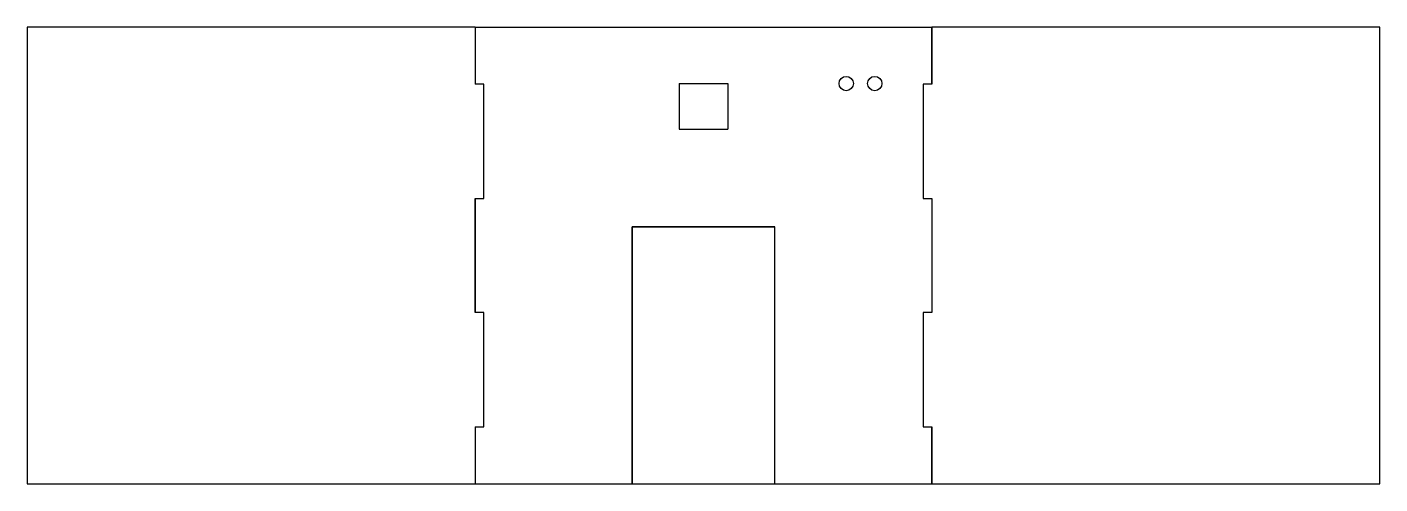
# Model space of a CAD drawing. Header units: millimetres. Extents: x 184 to 658, y 550 to 710.
import ezdxf

# ---------------------------------------------------------------- set-up
doc = ezdxf.new("R2010")
doc.units = ezdxf.units.MM

msp = doc.modelspace()

# ---------------------------------------------------------------- linework, layer by layer
at = {"color": 7, "linetype": 'Continuous', "lineweight": 25}
for p, q in [((184.1, 710.14), (184.1, 550.14)), ((341.1, 710.14), (184.1, 710.14)), ((341.1, 710.14), (341.1, 690.14)), ((341.1, 710.14), (501.1, 710.14)), ((341.1, 710.14), (341.1, 690.14)), ((501.1, 710.14), (501.1, 690.14)), ((658.1, 710.14), (501.1, 710.14)), ((501.1, 690.14), (501.1, 710.14)), ((658.1, 550.14), (658.1, 710.14)), ((344.1, 690.14), (341.1, 690.14)), ((344.1, 690.14), (341.1, 690.14)), ((344.1, 650.14), (344.1, 690.14)), ((344.1, 650.14), (344.1, 690.14)), ((412.6, 690.37), (412.6, 674.37)), ((412.6, 690.37), (429.6, 690.37)), ((429.6, 690.37), (429.6, 674.37)), ((498.1, 690.14), (498.1, 650.14)), ((501.1, 690.14), (498.1, 690.14)), ((498.1, 690.14), (498.1, 650.14)), ((501.1, 690.14), (498.1, 690.14)), ((412.6, 674.37), (429.6, 674.37)), ((341.1, 650.14), (344.1, 650.14)), ((341.1, 650.14), (341.1, 610.14)), ((341.1, 650.14), (344.1, 650.14)), ((341.1, 610.14), (341.1, 650.14)), ((498.1, 650.14), (501.1, 650.14)), ((498.1, 650.14), (501.1, 650.14)), ((501.1, 650.14), (501.1, 610.14)), ((501.1, 650.14), (501.1, 610.14)), ((396.1, 640.14), (446.1, 640.14)), ((396.1, 550.14), (396.1, 640.14)), ((396.1, 640.14), (396.1, 550.14)), ((446.1, 640.14), (396.1, 640.14)), ((446.1, 550.14), (446.1, 640.14)), ((446.1, 550.14), (446.1, 640.14)), ((344.1, 610.14), (341.1, 610.14)), ((344.1, 610.14), (341.1, 610.14)), ((344.1, 570.14), (344.1, 610.14)), ((344.1, 570.14), (344.1, 610.14)), ((501.1, 610.14), (498.1, 610.14)), ((498.1, 610.14), (498.1, 570.14)), ((498.1, 610.14), (498.1, 570.14)), ((501.1, 610.14), (498.1, 610.14)), ((341.1, 570.14), (344.1, 570.14)), ((341.1, 570.14), (341.1, 550.14)), ((341.1, 570.14), (344.1, 570.14)), ((341.1, 570.14), (341.1, 550.14)), ((498.1, 570.14), (501.1, 570.14)), ((498.1, 570.14), (501.1, 570.14)), ((501.1, 570.14), (501.1, 550.14)), ((501.1, 550.14), (501.1, 570.14)), ((184.1, 550.14), (341.1, 550.14)), ((341.1, 550.14), (396.1, 550.14)), ((396.1, 550.14), (446.1, 550.14)), ((446.1, 550.14), (501.1, 550.14)), ((501.1, 550.14), (658.1, 550.14))]:
    msp.add_line(p, q, dxfattribs=at)
for centre in [(471.1, 690.37), (481.1, 690.37)]:
    msp.add_circle(centre, 2.5, dxfattribs=at)

doc.saveas('drawing.dxf')
